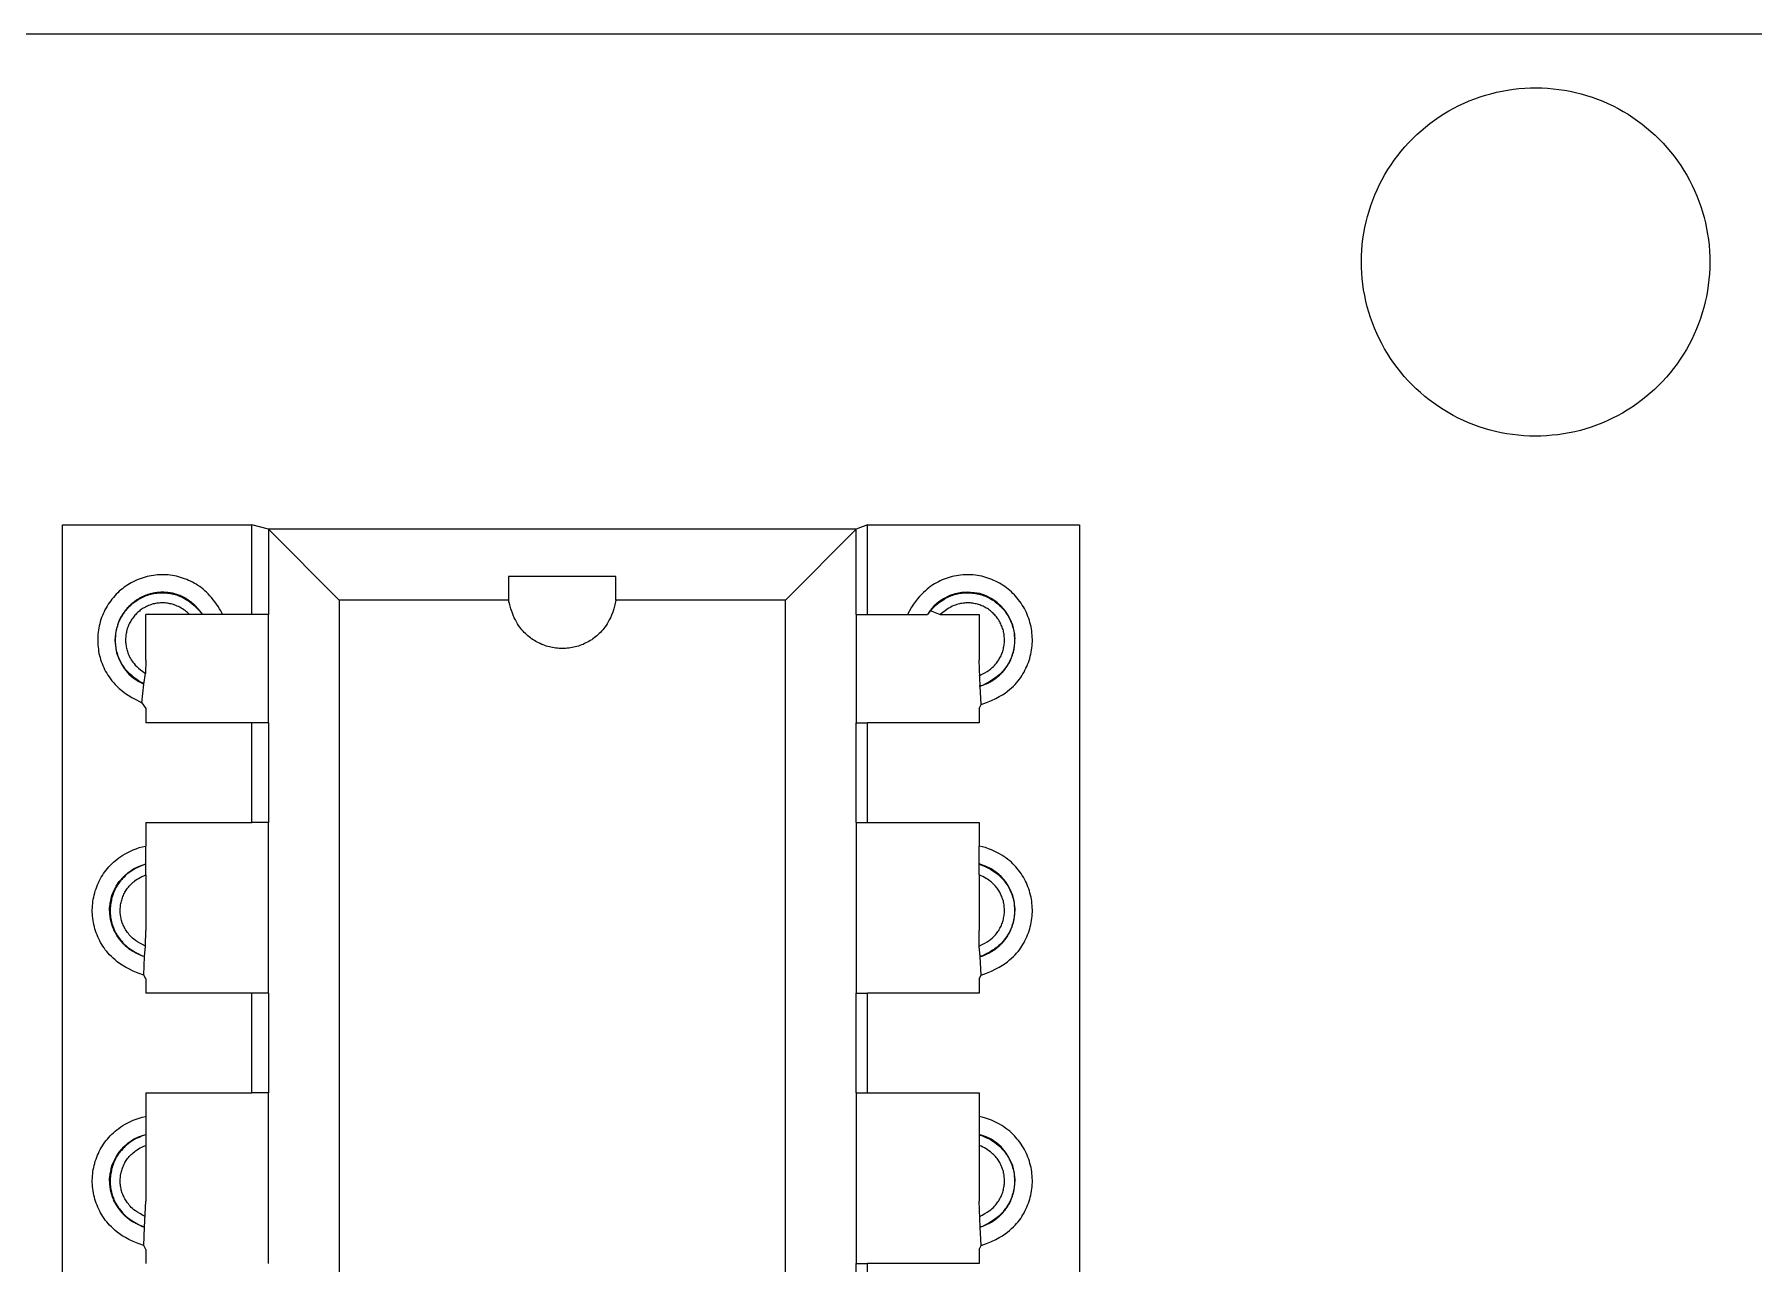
# Model space of a CAD drawing. Header units: millimetres. Extents: x -116 to 361, y -106 to 178.
# Drawn here: x 74.22 to 90.49, y 51.62 to 63.26 of the extents above; entities that cross this region are included whole.
import ezdxf

# ---------------------------------------------------------------- set-up
doc = ezdxf.new("R2010")
doc.units = ezdxf.units.MM
doc.layers.add('Edges', color=7, linetype='Continuous')

# ---------------------------------------------------------------- blocks, each defined once
blk = doc.blocks.new('Arduino Uno pl')
at = {"layer": 'Edges'}
for p, q in [((17.008, 42.565), (-15.06, 42.565)), ((0.675, 2.353), (0.675, 37.919)), ((0.675, 37.919), (2.467, 37.919)), ((2.467, 37.071), (2.467, 37.919)), ((2.624, 37.879), (2.467, 37.919)), ((8.293, 37.919), (8.185, 37.879)), ((8.293, 37.071), (8.293, 37.919)), ((8.293, 37.919), (10.3, 37.919)), ((10.3, 37.919), (10.3, 2.353)), ((3.292, 37.206), (2.624, 37.879)), ((2.624, 37.879), (2.624, 37.071)), ((8.185, 37.879), (2.624, 37.879)), ((7.517, 37.206), (8.185, 37.879)), ((8.185, 37.071), (8.185, 37.879)), ((5.912, 37.43), (4.896, 37.43)), ((4.896, 37.43), (4.896, 37.206)), ((5.912, 37.206), (5.912, 37.43)), ((9.415, 37.247), (9.354, 37.269)), ((3.292, 37.206), (3.292, 2.974)), ((4.896, 37.206), (3.292, 37.206)), ((7.517, 37.206), (5.912, 37.206)), ((7.517, 2.974), (7.517, 37.206)), ((8.885, 37.108), (8.86, 37.071)), ((8.885, 37.108), (8.981, 37.071)), ((9.013, 37.221), (8.969, 37.191)), ((1.876, 37.071), (1.461, 37.071)), ((1.461, 36.64), (1.461, 37.071)), ((2, 37.071), (1.876, 37.071)), ((2.187, 37.071), (2, 37.071)), ((2.467, 37.071), (2.187, 37.071)), ((2.624, 37.071), (2.467, 37.071)), ((2.624, 36.047), (2.624, 37.071)), ((8.185, 37.071), (8.185, 36.047)), ((8.185, 37.071), (8.293, 37.071)), ((8.293, 37.071), (8.672, 37.071)), ((8.672, 37.071), (8.86, 37.071)), ((8.981, 37.071), (9.348, 37.071)), ((9.348, 37.071), (9.348, 36.64)), ((1.461, 36.64), (1.46, 36.512)), ((9.359, 36.392), (9.348, 36.64)), ((1.445, 36.413), (1.46, 36.512)), ((1.426, 36.236), (1.445, 36.413)), ((9.38, 36.399), (9.348, 36.393)), ((9.367, 36.218), (9.359, 36.392)), ((1.426, 36.236), (1.461, 36.181)), ((1.461, 36.181), (1.461, 36.047)), ((9.348, 36.181), (9.367, 36.218)), ((9.348, 36.181), (9.348, 36.047)), ((2.467, 36.047), (1.461, 36.047)), ((2.467, 35.103), (2.467, 36.047)), ((2.624, 36.047), (2.467, 36.047)), ((2.624, 36.047), (2.624, 35.103)), ((8.185, 35.103), (8.185, 36.047)), ((8.185, 36.047), (8.293, 36.047)), ((8.293, 35.103), (8.293, 36.047)), ((9.348, 36.047), (8.293, 36.047)), ((1.461, 35.103), (2.467, 35.103)), ((1.461, 35.103), (1.461, 34.879)), ((2.624, 35.103), (2.467, 35.103)), ((2.624, 33.486), (2.624, 35.103)), ((8.185, 35.103), (8.185, 33.486)), ((8.185, 35.103), (8.293, 35.103)), ((8.293, 35.103), (9.348, 35.103)), ((9.348, 35.103), (9.348, 34.879)), ((1.461, 34.71), (1.461, 34.879)), ((9.348, 34.71), (9.348, 34.879)), ((1.461, 34.605), (1.461, 34.71)), ((9.348, 34.605), (9.348, 34.71)), ((1.461, 34.605), (1.461, 34.079)), ((9.348, 34.605), (9.348, 34.079)), ((1.459, 33.931), (1.461, 34.079)), ((9.35, 33.931), (9.348, 34.079)), ((1.45, 33.832), (1.459, 33.931)), ((9.359, 33.832), (9.35, 33.931)), ((1.429, 33.839), (1.451, 33.835)), ((1.442, 33.657), (1.45, 33.832)), ((9.38, 33.839), (9.358, 33.835)), ((9.367, 33.657), (9.359, 33.832)), ((1.461, 33.621), (1.442, 33.657)), ((1.461, 33.621), (1.461, 33.486)), ((9.348, 33.621), (9.367, 33.657)), ((9.348, 33.621), (9.348, 33.486)), ((2.467, 33.486), (1.461, 33.486)), ((2.467, 32.543), (2.467, 33.486)), ((2.624, 33.486), (2.467, 33.486)), ((2.624, 33.486), (2.624, 32.543)), ((8.185, 32.543), (8.185, 33.486)), ((8.185, 33.486), (8.293, 33.486)), ((8.293, 32.543), (8.293, 33.486)), ((9.348, 33.486), (8.293, 33.486)), ((1.461, 32.543), (2.467, 32.543)), ((1.461, 32.543), (1.461, 32.319)), ((2.624, 32.543), (2.467, 32.543)), ((2.624, 30.925), (2.624, 32.543)), ((8.185, 32.543), (8.185, 30.925)), ((8.185, 32.543), (8.293, 32.543)), ((8.293, 32.543), (9.348, 32.543)), ((9.348, 32.543), (9.348, 32.319)), ((1.461, 32.319), (1.461, 32.149)), ((9.348, 32.319), (9.348, 32.149)), ((1.461, 32.149), (1.461, 31.518)), ((9.348, 32.149), (9.348, 31.518)), ((1.45, 31.271), (1.461, 31.518)), ((9.359, 31.271), (9.348, 31.518)), ((1.429, 31.278), (1.451, 31.274)), ((1.442, 31.097), (1.45, 31.271)), ((9.38, 31.278), (9.358, 31.274)), ((9.367, 31.097), (9.359, 31.271)), ((1.461, 31.06), (1.442, 31.097)), ((9.348, 31.06), (9.367, 31.097)), ((1.461, 31.06), (1.461, 30.925)), ((8.185, 29.982), (8.185, 30.925)), ((8.185, 30.925), (8.293, 30.925)), ((8.293, 29.982), (8.293, 30.925)), ((9.348, 30.925), (8.293, 30.925)), ((9.348, 31.06), (9.348, 30.925))]:
    blk.add_line(p, q, dxfattribs=at)
blk.add_lwpolyline([(14.237, 38.804), (14.185, 38.817), (14.133, 38.832), (14.082, 38.849), (14.031, 38.867), (13.981, 38.887), (13.932, 38.909), (13.883, 38.932), (13.835, 38.957), (13.788, 38.983), (13.742, 39.011), (13.696, 39.04), (13.652, 39.071), (13.609, 39.103), (13.567, 39.137), (13.525, 39.172), (13.486, 39.208), (13.447, 39.246), (13.409, 39.285), (13.373, 39.325), (13.339, 39.366), (13.305, 39.409), (13.273, 39.452), (13.242, 39.496), (13.213, 39.542), (13.186, 39.588), (13.16, 39.636), (13.135, 39.684), (13.112, 39.732), (13.091, 39.782), (13.071, 39.832), (13.053, 39.883), (13.037, 39.934), (13.022, 39.986), (13.009, 40.039), (12.998, 40.092), (12.988, 40.145), (12.98, 40.198), (12.974, 40.252), (12.97, 40.305), (12.967, 40.359), (12.967, 40.413), (12.968, 40.467), (12.971, 40.521), (12.975, 40.575), (12.981, 40.629), (12.989, 40.682), (12.999, 40.735), (13.011, 40.788), (13.024, 40.84), (13.039, 40.892), (13.056, 40.943), (13.074, 40.994), (13.094, 41.044), (13.115, 41.094), (13.139, 41.142), (13.163, 41.19), (13.19, 41.237), (13.218, 41.284), (13.247, 41.329), (13.278, 41.373), (13.31, 41.416), (13.344, 41.459), (13.379, 41.5), (13.415, 41.54), (13.453, 41.578), (13.491, 41.616), (13.532, 41.652), (13.573, 41.687), (13.615, 41.72), (13.659, 41.752), (13.703, 41.783), (13.748, 41.812), (13.795, 41.839), (13.842, 41.866), (13.89, 41.89), (13.939, 41.913), (13.988, 41.934), (14.039, 41.954), (14.09, 41.972), (14.141, 41.989), (14.193, 42.003), (14.245, 42.016), (14.298, 42.027), (14.351, 42.037), (14.405, 42.045), (14.458, 42.051), (14.512, 42.055), (14.566, 42.058), (14.62, 42.058), (14.674, 42.057), (14.728, 42.055), (14.781, 42.05), (14.835, 42.044), (14.888, 42.036), (14.941, 42.026), (14.994, 42.014), (15.046, 42.001), (15.098, 41.986), (15.15, 41.97), (15.2, 41.951), (15.251, 41.931), (15.3, 41.91), (15.349, 41.887), (15.397, 41.862), (15.444, 41.835), (15.49, 41.808), (15.535, 41.778), (15.58, 41.747), (15.623, 41.715), (15.665, 41.681), (15.706, 41.646), (15.746, 41.61), (15.785, 41.573), (15.822, 41.534), (15.858, 41.494), (15.893, 41.452), (15.926, 41.41), (15.959, 41.367), (15.989, 41.322), (16.018, 41.277), (16.046, 41.23), (16.072, 41.183), (16.097, 41.135), (16.119, 41.086), (16.141, 41.037), (16.161, 40.986), (16.179, 40.936), (16.195, 40.884), (16.21, 40.832), (16.223, 40.78), (16.234, 40.727), (16.243, 40.674), (16.251, 40.621), (16.257, 40.567), (16.262, 40.513), (16.264, 40.459), (16.265, 40.405), (16.264, 40.351), (16.261, 40.297), (16.256, 40.244), (16.25, 40.19), (16.242, 40.137), (16.232, 40.084), (16.221, 40.031), (16.208, 39.979), (16.193, 39.927), (16.176, 39.875), (16.158, 39.825), (16.138, 39.775), (16.116, 39.725), (16.093, 39.676), (16.068, 39.628), (16.042, 39.581), (16.014, 39.535), (15.985, 39.49), (15.954, 39.446), (15.922, 39.402), (15.888, 39.36), (15.853, 39.319), (15.817, 39.279), (15.779, 39.24), (15.74, 39.203), (15.7, 39.167), (15.659, 39.132), (15.616, 39.099), (15.573, 39.067), (15.529, 39.036), (15.483, 39.007), (15.437, 38.979), (15.39, 38.953), (15.342, 38.929), (15.293, 38.906), (15.243, 38.884), (15.193, 38.865), (15.142, 38.846), (15.091, 38.83), (15.039, 38.815), (14.986, 38.802), (14.934, 38.791), (14.88, 38.782), (14.827, 38.774), (14.773, 38.768), (14.72, 38.764), (14.666, 38.761), (14.612, 38.76), (14.558, 38.761), (14.504, 38.764), (14.45, 38.769), (14.397, 38.775), (14.343, 38.783), (14.29, 38.793)], close=True, dxfattribs=at)
for points in [[(2.187, 37.071), (2.181, 37.087), (2.171, 37.106), (2.16, 37.126), (2.147, 37.147), (2.132, 37.168), (2.117, 37.19), (2.101, 37.211), (2.084, 37.231), (2.068, 37.249), (2.052, 37.266), (2.036, 37.282), (2.02, 37.297), (2.004, 37.311), (1.988, 37.324), (1.972, 37.336), (1.955, 37.347), (1.938, 37.358), (1.921, 37.368), (1.903, 37.378), (1.885, 37.387), (1.867, 37.395), (1.849, 37.403), (1.83, 37.41), (1.811, 37.417), (1.792, 37.423), (1.772, 37.428), (1.753, 37.433), (1.733, 37.437), (1.714, 37.441), (1.694, 37.443), (1.674, 37.446), (1.654, 37.447), (1.634, 37.448), (1.614, 37.448), (1.594, 37.447), (1.574, 37.446), (1.554, 37.444), (1.534, 37.442), (1.514, 37.439), (1.494, 37.435), (1.475, 37.43), (1.455, 37.425), (1.436, 37.42), (1.417, 37.413), (1.398, 37.406), (1.379, 37.399), (1.361, 37.39), (1.343, 37.381), (1.325, 37.372), (1.308, 37.362), (1.291, 37.351), (1.274, 37.34), (1.258, 37.329), (1.242, 37.316), (1.226, 37.304), (1.211, 37.291), (1.196, 37.277), (1.182, 37.263), (1.168, 37.248), (1.155, 37.233), (1.142, 37.217), (1.13, 37.201), (1.118, 37.185), (1.107, 37.168), (1.096, 37.151), (1.086, 37.134), (1.076, 37.116), (1.067, 37.098), (1.059, 37.079), (1.051, 37.061), (1.044, 37.042), (1.037, 37.023), (1.031, 37.003), (1.026, 36.984), (1.021, 36.964), (1.017, 36.944), (1.014, 36.924), (1.011, 36.904), (1.009, 36.884), (1.007, 36.864), (1.007, 36.844), (1.007, 36.824), (1.007, 36.804), (1.008, 36.783), (1.01, 36.763), (1.013, 36.743), (1.016, 36.723), (1.019, 36.703), (1.024, 36.684), (1.029, 36.664), (1.035, 36.645), (1.041, 36.625), (1.048, 36.606), (1.056, 36.588), (1.064, 36.569), (1.072, 36.551), (1.082, 36.533), (1.092, 36.515), (1.103, 36.498), (1.114, 36.48), (1.127, 36.463), (1.141, 36.445), (1.156, 36.427), (1.173, 36.409), (1.191, 36.39), (1.211, 36.371), (1.235, 36.351), (1.262, 36.33), (1.294, 36.309), (1.331, 36.286), (1.375, 36.262), (1.426, 36.236)], [(9.367, 36.218), (9.42, 36.238), (9.466, 36.257), (9.506, 36.276), (9.54, 36.294), (9.57, 36.311), (9.595, 36.328), (9.617, 36.345), (9.637, 36.361), (9.656, 36.378), (9.673, 36.394), (9.689, 36.41), (9.703, 36.426), (9.717, 36.442), (9.73, 36.458), (9.742, 36.475), (9.753, 36.491), (9.763, 36.509), (9.774, 36.526), (9.783, 36.544), (9.792, 36.562), (9.801, 36.58), (9.808, 36.599), (9.816, 36.618), (9.822, 36.637), (9.828, 36.656), (9.833, 36.676), (9.838, 36.695), (9.842, 36.715), (9.846, 36.735), (9.848, 36.755), (9.85, 36.775), (9.852, 36.795), (9.853, 36.816), (9.853, 36.836), (9.852, 36.856), (9.851, 36.876), (9.849, 36.896), (9.847, 36.917), (9.844, 36.937), (9.84, 36.956), (9.835, 36.976), (9.83, 36.996), (9.825, 37.015), (9.818, 37.034), (9.811, 37.053), (9.804, 37.072), (9.796, 37.09), (9.787, 37.109), (9.778, 37.127), (9.768, 37.144), (9.757, 37.161), (9.746, 37.178), (9.734, 37.195), (9.722, 37.211), (9.71, 37.227), (9.697, 37.242), (9.683, 37.257), (9.669, 37.271), (9.654, 37.285), (9.639, 37.299), (9.624, 37.311), (9.608, 37.324), (9.592, 37.336), (9.575, 37.347), (9.558, 37.358), (9.541, 37.368), (9.523, 37.378), (9.505, 37.387), (9.487, 37.395), (9.469, 37.403), (9.45, 37.41), (9.431, 37.417), (9.412, 37.423), (9.392, 37.428), (9.373, 37.433), (9.353, 37.437), (9.334, 37.441), (9.314, 37.443), (9.294, 37.446), (9.274, 37.447), (9.254, 37.448), (9.234, 37.448), (9.214, 37.447), (9.194, 37.446), (9.174, 37.444), (9.154, 37.442), (9.134, 37.439), (9.114, 37.435), (9.095, 37.43), (9.075, 37.425), (9.056, 37.42), (9.037, 37.413), (9.018, 37.406), (8.999, 37.399), (8.981, 37.39), (8.963, 37.381), (8.945, 37.372), (8.928, 37.362), (8.91, 37.351), (8.893, 37.339), (8.875, 37.326), (8.858, 37.312), (8.84, 37.297), (8.822, 37.28), (8.804, 37.262), (8.785, 37.242), (8.766, 37.22), (8.747, 37.196), (8.728, 37.169), (8.709, 37.14), (8.691, 37.107), (8.672, 37.071)], [(2, 37.071), (1.992, 37.083), (1.984, 37.094), (1.976, 37.104), (1.968, 37.114), (1.961, 37.123), (1.953, 37.131), (1.946, 37.139), (1.94, 37.146), (1.934, 37.152), (1.928, 37.158), (1.922, 37.164), (1.916, 37.169), (1.911, 37.174), (1.905, 37.178), (1.899, 37.183), (1.894, 37.187), (1.888, 37.192), (1.882, 37.196), (1.875, 37.201), (1.869, 37.205), (1.863, 37.21), (1.856, 37.214), (1.85, 37.218), (1.843, 37.222), (1.837, 37.225), (1.831, 37.229), (1.825, 37.232), (1.818, 37.235), (1.812, 37.238), (1.806, 37.241), (1.799, 37.244), (1.792, 37.247), (1.786, 37.25), (1.778, 37.252), (1.771, 37.255), (1.764, 37.258), (1.757, 37.26), (1.749, 37.262), (1.742, 37.265), (1.735, 37.267), (1.728, 37.269), (1.721, 37.27), (1.714, 37.272), (1.708, 37.273), (1.701, 37.274), (1.694, 37.276), (1.687, 37.277), (1.68, 37.278), (1.672, 37.279), (1.665, 37.279), (1.657, 37.28), (1.649, 37.281), (1.642, 37.281), (1.634, 37.282), (1.626, 37.282), (1.619, 37.282), (1.612, 37.282), (1.605, 37.282), (1.598, 37.281), (1.591, 37.281), (1.584, 37.28), (1.577, 37.28), (1.57, 37.279), (1.562, 37.278), (1.555, 37.277), (1.548, 37.276), (1.54, 37.274), (1.533, 37.273), (1.525, 37.271), (1.518, 37.27), (1.51, 37.268), (1.503, 37.266), (1.496, 37.264), (1.489, 37.262), (1.482, 37.26), (1.476, 37.258), (1.469, 37.256), (1.463, 37.253), (1.456, 37.251), (1.449, 37.248), (1.443, 37.245), (1.436, 37.242), (1.429, 37.239), (1.422, 37.235), (1.415, 37.232), (1.408, 37.228), (1.401, 37.225), (1.395, 37.221), (1.389, 37.217), (1.383, 37.214), (1.377, 37.21), (1.371, 37.206), (1.365, 37.202), (1.359, 37.198), (1.354, 37.194), (1.348, 37.189), (1.342, 37.185), (1.336, 37.18), (1.33, 37.175), (1.324, 37.17), (1.319, 37.165), (1.313, 37.159), (1.307, 37.154), (1.302, 37.149), (1.297, 37.144), (1.292, 37.139), (1.287, 37.134), (1.283, 37.128), (1.278, 37.123), (1.274, 37.117), (1.269, 37.112), (1.265, 37.106), (1.26, 37.1), (1.256, 37.094), (1.252, 37.088), (1.247, 37.081), (1.243, 37.075), (1.239, 37.068), (1.235, 37.062), (1.231, 37.055), (1.227, 37.049), (1.224, 37.043), (1.221, 37.036), (1.217, 37.03), (1.214, 37.023), (1.211, 37.015), (1.208, 37.007), (1.204, 36.999), (1.201, 36.99), (1.197, 36.98), (1.193, 36.969), (1.19, 36.956), (1.186, 36.943), (1.182, 36.928), (1.178, 36.911), (1.175, 36.892)], [(1.445, 36.416), (1.434, 36.42), (1.421, 36.427), (1.407, 36.435), (1.392, 36.445), (1.376, 36.455), (1.361, 36.467), (1.346, 36.479), (1.332, 36.49), (1.318, 36.502), (1.306, 36.514), (1.294, 36.525), (1.284, 36.537), (1.274, 36.549), (1.265, 36.561), (1.256, 36.572), (1.248, 36.585), (1.24, 36.597), (1.233, 36.61), (1.226, 36.623), (1.219, 36.636), (1.213, 36.649), (1.208, 36.662), (1.202, 36.676), (1.198, 36.69), (1.193, 36.704), (1.189, 36.718), (1.186, 36.732), (1.183, 36.747), (1.181, 36.761), (1.179, 36.776), (1.177, 36.79), (1.176, 36.805), (1.176, 36.819), (1.175, 36.834), (1.176, 36.849), (1.177, 36.863), (1.178, 36.878), (1.18, 36.893), (1.182, 36.907), (1.185, 36.921), (1.188, 36.936), (1.192, 36.95), (1.196, 36.964), (1.2, 36.978), (1.205, 36.992), (1.211, 37.005), (1.217, 37.019), (1.223, 37.032), (1.23, 37.045), (1.237, 37.057), (1.245, 37.07), (1.253, 37.082), (1.261, 37.094), (1.27, 37.106), (1.279, 37.117), (1.288, 37.128), (1.298, 37.139), (1.309, 37.15), (1.319, 37.16), (1.33, 37.169), (1.341, 37.179), (1.353, 37.188), (1.364, 37.196), (1.376, 37.205), (1.389, 37.212), (1.401, 37.22), (1.414, 37.227), (1.427, 37.233), (1.44, 37.24), (1.454, 37.245), (1.467, 37.25), (1.481, 37.255), (1.495, 37.26), (1.509, 37.264), (1.523, 37.267), (1.537, 37.27), (1.552, 37.272), (1.566, 37.274), (1.58, 37.276), (1.595, 37.277), (1.609, 37.278), (1.624, 37.278), (1.638, 37.277), (1.653, 37.276), (1.667, 37.275), (1.682, 37.273), (1.696, 37.271), (1.711, 37.268), (1.725, 37.265), (1.739, 37.261), (1.753, 37.257), (1.768, 37.252), (1.782, 37.246), (1.797, 37.24), (1.812, 37.232), (1.828, 37.224), (1.844, 37.215), (1.861, 37.204), (1.88, 37.191), (1.899, 37.176), (1.92, 37.157), (1.943, 37.135), (1.968, 37.109), (1.996, 37.078)], [(8.863, 37.071), (8.879, 37.093), (8.895, 37.113), (8.911, 37.131), (8.927, 37.147), (8.943, 37.162), (8.958, 37.175), (8.974, 37.187), (8.989, 37.198), (9.004, 37.208), (9.018, 37.217), (9.032, 37.225), (9.046, 37.233), (9.06, 37.239), (9.074, 37.245), (9.087, 37.25), (9.101, 37.255), (9.115, 37.26), (9.129, 37.264), (9.143, 37.267), (9.157, 37.27), (9.172, 37.272), (9.186, 37.274), (9.2, 37.276), (9.215, 37.277), (9.229, 37.278), (9.244, 37.278), (9.258, 37.277), (9.273, 37.276), (9.287, 37.275), (9.302, 37.273), (9.316, 37.271), (9.331, 37.268), (9.345, 37.265), (9.359, 37.261), (9.373, 37.257), (9.387, 37.252), (9.4, 37.247), (9.414, 37.242), (9.427, 37.236), (9.44, 37.23), (9.453, 37.223), (9.465, 37.215), (9.478, 37.208), (9.49, 37.2), (9.502, 37.191), (9.513, 37.182), (9.525, 37.173), (9.536, 37.164), (9.546, 37.154), (9.557, 37.143), (9.567, 37.133), (9.576, 37.122), (9.586, 37.111), (9.595, 37.099), (9.603, 37.087), (9.611, 37.075), (9.619, 37.063), (9.627, 37.05), (9.633, 37.037), (9.64, 37.024), (9.646, 37.011), (9.652, 36.997), (9.657, 36.984), (9.662, 36.97), (9.666, 36.956), (9.67, 36.942), (9.673, 36.927), (9.676, 36.913), (9.679, 36.898), (9.681, 36.884), (9.682, 36.869), (9.683, 36.855), (9.684, 36.84), (9.684, 36.825), (9.683, 36.811), (9.683, 36.796), (9.681, 36.782), (9.68, 36.767), (9.677, 36.753), (9.674, 36.738), (9.671, 36.724), (9.668, 36.71), (9.663, 36.696), (9.659, 36.682), (9.654, 36.668), (9.648, 36.654), (9.642, 36.641), (9.636, 36.628), (9.629, 36.615), (9.622, 36.602), (9.614, 36.589), (9.606, 36.577), (9.596, 36.564), (9.586, 36.551), (9.575, 36.538), (9.563, 36.525), (9.55, 36.511), (9.536, 36.497), (9.519, 36.483), (9.499, 36.468), (9.476, 36.452), (9.449, 36.436), (9.417, 36.418), (9.38, 36.399)], [(9.354, 37.269), (9.302, 37.278), (9.237, 37.283), (9.184, 37.279), (9.121, 37.267), (9.071, 37.25), (9.013, 37.221)], [(1.876, 37.071), (1.867, 37.08), (1.857, 37.089), (1.846, 37.098), (1.834, 37.108), (1.822, 37.116), (1.809, 37.125), (1.796, 37.132), (1.783, 37.14), (1.771, 37.146), (1.759, 37.152), (1.747, 37.157), (1.736, 37.161), (1.725, 37.165), (1.713, 37.169), (1.702, 37.172), (1.691, 37.174), (1.68, 37.176), (1.669, 37.178), (1.657, 37.18), (1.646, 37.181), (1.634, 37.181), (1.623, 37.182), (1.612, 37.182), (1.6, 37.181), (1.589, 37.18), (1.577, 37.179), (1.566, 37.178), (1.555, 37.176), (1.544, 37.173), (1.533, 37.171), (1.522, 37.168), (1.511, 37.164), (1.5, 37.16), (1.489, 37.156), (1.479, 37.152), (1.468, 37.147), (1.458, 37.142), (1.448, 37.136), (1.438, 37.13), (1.428, 37.124), (1.419, 37.118), (1.41, 37.111), (1.401, 37.104), (1.392, 37.097), (1.383, 37.089), (1.375, 37.081), (1.367, 37.073), (1.359, 37.064), (1.352, 37.056), (1.345, 37.047), (1.338, 37.038), (1.331, 37.028), (1.325, 37.019), (1.319, 37.009), (1.313, 36.999), (1.308, 36.989), (1.303, 36.978), (1.298, 36.968), (1.294, 36.957), (1.29, 36.946), (1.287, 36.935), (1.283, 36.924), (1.28, 36.913), (1.278, 36.902), (1.276, 36.891), (1.274, 36.879), (1.273, 36.868), (1.272, 36.856), (1.271, 36.845), (1.271, 36.833), (1.271, 36.822), (1.271, 36.81), (1.272, 36.799), (1.273, 36.787), (1.275, 36.776), (1.277, 36.764), (1.279, 36.753), (1.282, 36.742), (1.285, 36.731), (1.288, 36.72), (1.292, 36.709), (1.296, 36.698), (1.301, 36.687), (1.306, 36.676), (1.311, 36.665), (1.318, 36.654), (1.325, 36.643), (1.333, 36.631), (1.341, 36.619), (1.351, 36.607), (1.362, 36.593), (1.376, 36.579), (1.392, 36.564), (1.411, 36.548), (1.434, 36.531), (1.46, 36.512)], [(5.912, 37.206), (5.902, 37.163), (5.891, 37.126), (5.881, 37.093), (5.87, 37.065), (5.86, 37.041), (5.849, 37.02), (5.839, 37.001), (5.828, 36.984), (5.818, 36.968), (5.808, 36.953), (5.797, 36.939), (5.787, 36.926), (5.776, 36.914), (5.765, 36.902), (5.754, 36.891), (5.743, 36.881), (5.731, 36.87), (5.719, 36.861), (5.707, 36.851), (5.694, 36.842), (5.682, 36.833), (5.669, 36.825), (5.655, 36.817), (5.642, 36.809), (5.628, 36.802), (5.614, 36.796), (5.6, 36.789), (5.586, 36.784), (5.571, 36.778), (5.557, 36.773), (5.542, 36.769), (5.527, 36.765), (5.512, 36.761), (5.497, 36.758), (5.481, 36.756), (5.466, 36.754), (5.451, 36.752), (5.435, 36.751), (5.42, 36.75), (5.404, 36.75), (5.389, 36.75), (5.374, 36.751), (5.358, 36.752), (5.343, 36.754), (5.328, 36.756), (5.312, 36.758), (5.297, 36.761), (5.282, 36.765), (5.267, 36.769), (5.252, 36.773), (5.238, 36.778), (5.223, 36.784), (5.209, 36.789), (5.195, 36.796), (5.181, 36.802), (5.167, 36.809), (5.154, 36.817), (5.14, 36.825), (5.127, 36.833), (5.114, 36.842), (5.102, 36.851), (5.09, 36.861), (5.078, 36.87), (5.066, 36.881), (5.055, 36.891), (5.044, 36.902), (5.033, 36.914), (5.022, 36.926), (5.012, 36.939), (5.001, 36.953), (4.991, 36.968), (4.981, 36.984), (4.97, 37.001), (4.96, 37.02), (4.949, 37.041), (4.939, 37.065), (4.928, 37.093), (4.918, 37.126), (4.907, 37.163), (4.896, 37.206)], [(8.969, 37.191), (8.92, 37.149), (8.885, 37.108)], [(9.35, 36.492), (9.379, 36.506), (9.404, 36.52), (9.425, 36.533), (9.443, 36.546), (9.459, 36.557), (9.472, 36.569), (9.484, 36.58), (9.494, 36.59), (9.503, 36.601), (9.512, 36.611), (9.52, 36.621), (9.527, 36.631), (9.534, 36.641), (9.54, 36.651), (9.546, 36.661), (9.551, 36.671), (9.556, 36.681), (9.561, 36.692), (9.565, 36.703), (9.569, 36.713), (9.573, 36.724), (9.576, 36.735), (9.579, 36.747), (9.581, 36.758), (9.584, 36.769), (9.585, 36.781), (9.587, 36.792), (9.588, 36.803), (9.588, 36.815), (9.589, 36.826), (9.589, 36.838), (9.588, 36.849), (9.587, 36.861), (9.586, 36.872), (9.585, 36.884), (9.583, 36.895), (9.58, 36.906), (9.578, 36.918), (9.575, 36.929), (9.571, 36.94), (9.568, 36.951), (9.563, 36.961), (9.559, 36.972), (9.554, 36.982), (9.549, 36.993), (9.544, 37.003), (9.538, 37.013), (9.532, 37.023), (9.525, 37.032), (9.519, 37.041), (9.512, 37.05), (9.504, 37.059), (9.497, 37.068), (9.489, 37.076), (9.481, 37.084), (9.472, 37.092), (9.464, 37.1), (9.455, 37.107), (9.446, 37.114), (9.436, 37.121), (9.427, 37.127), (9.417, 37.133), (9.407, 37.139), (9.397, 37.144), (9.387, 37.149), (9.376, 37.154), (9.366, 37.158), (9.355, 37.162), (9.344, 37.166), (9.333, 37.169), (9.322, 37.172), (9.311, 37.174), (9.3, 37.176), (9.289, 37.178), (9.277, 37.18), (9.266, 37.181), (9.254, 37.181), (9.243, 37.182), (9.232, 37.182), (9.22, 37.181), (9.209, 37.18), (9.197, 37.179), (9.186, 37.177), (9.174, 37.175), (9.162, 37.173), (9.15, 37.169), (9.137, 37.165), (9.124, 37.161), (9.11, 37.156), (9.095, 37.149), (9.08, 37.142), (9.063, 37.132), (9.045, 37.121), (9.026, 37.107), (9.004, 37.091), (8.981, 37.071)], [(9.686, 36.886), (9.669, 36.972), (9.656, 37), (9.628, 37.059), (9.598, 37.103), (9.556, 37.152), (9.516, 37.187), (9.462, 37.224), (9.415, 37.247)], [(1.175, 36.892), (1.17, 36.827), (1.174, 36.774), (1.186, 36.71), (1.203, 36.66), (1.231, 36.601), (1.261, 36.557), (1.303, 36.507), (1.343, 36.472), (1.397, 36.436), (1.445, 36.413)], [(9.359, 36.392), (9.376, 36.399), (9.392, 36.405), (9.407, 36.411), (9.42, 36.416), (9.431, 36.422), (9.442, 36.427), (9.451, 36.432), (9.46, 36.436), (9.467, 36.441), (9.475, 36.445), (9.481, 36.449), (9.488, 36.453), (9.494, 36.458), (9.5, 36.462), (9.506, 36.466), (9.511, 36.47), (9.517, 36.475), (9.523, 36.48), (9.529, 36.485), (9.535, 36.49), (9.541, 36.495), (9.546, 36.5), (9.552, 36.505), (9.557, 36.511), (9.562, 36.516), (9.567, 36.521), (9.572, 36.526), (9.577, 36.531), (9.581, 36.537), (9.586, 36.542), (9.59, 36.548), (9.594, 36.554), (9.599, 36.56), (9.603, 36.566), (9.608, 36.572), (9.612, 36.578), (9.616, 36.585), (9.62, 36.591), (9.624, 36.598), (9.628, 36.604), (9.632, 36.611), (9.635, 36.617), (9.639, 36.623), (9.642, 36.629), (9.645, 36.636), (9.648, 36.642), (9.65, 36.649), (9.653, 36.656), (9.656, 36.663), (9.659, 36.67), (9.661, 36.677), (9.664, 36.684), (9.666, 36.692), (9.669, 36.699), (9.671, 36.706), (9.673, 36.713), (9.675, 36.72), (9.677, 36.728), (9.678, 36.735), (9.68, 36.743), (9.681, 36.751), (9.682, 36.76), (9.683, 36.77), (9.685, 36.781), (9.686, 36.793), (9.687, 36.806), (9.688, 36.819), (9.688, 36.833), (9.689, 36.847), (9.688, 36.861), (9.687, 36.874), (9.686, 36.886)], [(1.442, 33.657), (1.389, 33.677), (1.343, 33.696), (1.303, 33.715), (1.269, 33.733), (1.239, 33.75), (1.214, 33.768), (1.192, 33.784), (1.172, 33.801), (1.153, 33.817), (1.136, 33.833), (1.12, 33.849), (1.106, 33.865), (1.092, 33.881), (1.079, 33.898), (1.067, 33.914), (1.056, 33.931), (1.045, 33.948), (1.035, 33.965), (1.026, 33.983), (1.017, 34.001), (1.008, 34.02), (1.001, 34.038), (0.993, 34.057), (0.987, 34.076), (0.981, 34.096), (0.976, 34.115), (0.971, 34.135), (0.967, 34.155), (0.963, 34.175), (0.961, 34.195), (0.959, 34.215), (0.957, 34.235), (0.956, 34.255), (0.956, 34.275), (0.957, 34.296), (0.958, 34.316), (0.96, 34.336), (0.962, 34.356), (0.965, 34.376), (0.969, 34.396), (0.974, 34.415), (0.979, 34.435), (0.984, 34.454), (0.991, 34.474), (0.998, 34.493), (1.005, 34.511), (1.013, 34.53), (1.022, 34.548), (1.031, 34.566), (1.041, 34.584), (1.052, 34.601), (1.063, 34.618), (1.074, 34.634), (1.087, 34.65), (1.099, 34.666), (1.112, 34.681), (1.126, 34.696), (1.14, 34.711), (1.155, 34.725), (1.171, 34.739), (1.188, 34.752), (1.206, 34.766), (1.225, 34.779), (1.246, 34.792), (1.268, 34.806), (1.292, 34.819), (1.316, 34.831), (1.343, 34.843), (1.37, 34.854), (1.399, 34.864), (1.429, 34.872), (1.461, 34.879)], [(9.367, 33.657), (9.42, 33.677), (9.466, 33.696), (9.506, 33.715), (9.54, 33.733), (9.57, 33.75), (9.595, 33.768), (9.617, 33.784), (9.637, 33.801), (9.656, 33.817), (9.673, 33.833), (9.689, 33.849), (9.703, 33.865), (9.717, 33.881), (9.73, 33.898), (9.742, 33.914), (9.753, 33.931), (9.763, 33.948), (9.774, 33.965), (9.783, 33.983), (9.792, 34.001), (9.801, 34.02), (9.808, 34.038), (9.816, 34.057), (9.822, 34.076), (9.828, 34.096), (9.833, 34.115), (9.838, 34.135), (9.842, 34.155), (9.846, 34.175), (9.848, 34.195), (9.85, 34.215), (9.852, 34.235), (9.853, 34.255), (9.853, 34.275), (9.852, 34.296), (9.851, 34.316), (9.849, 34.336), (9.847, 34.356), (9.844, 34.376), (9.84, 34.396), (9.835, 34.415), (9.83, 34.435), (9.825, 34.454), (9.818, 34.474), (9.811, 34.493), (9.804, 34.511), (9.796, 34.53), (9.787, 34.548), (9.778, 34.566), (9.768, 34.584), (9.757, 34.601), (9.746, 34.618), (9.734, 34.634), (9.722, 34.65), (9.71, 34.666), (9.697, 34.681), (9.683, 34.696), (9.669, 34.711), (9.654, 34.725), (9.638, 34.739), (9.621, 34.752), (9.603, 34.766), (9.584, 34.779), (9.563, 34.792), (9.541, 34.806), (9.517, 34.819), (9.492, 34.831), (9.466, 34.843), (9.439, 34.854), (9.41, 34.864), (9.379, 34.872), (9.348, 34.879)], [(1.461, 34.707), (1.428, 34.694), (1.398, 34.682), (1.372, 34.669), (1.35, 34.657), (1.33, 34.645), (1.312, 34.633), (1.296, 34.621), (1.281, 34.609), (1.268, 34.597), (1.256, 34.585), (1.244, 34.574), (1.234, 34.562), (1.224, 34.55), (1.214, 34.538), (1.206, 34.527), (1.198, 34.514), (1.19, 34.502), (1.182, 34.489), (1.176, 34.476), (1.169, 34.463), (1.163, 34.45), (1.157, 34.437), (1.152, 34.423), (1.147, 34.409), (1.143, 34.395), (1.139, 34.381), (1.136, 34.367), (1.133, 34.352), (1.13, 34.338), (1.128, 34.323), (1.127, 34.309), (1.126, 34.294), (1.125, 34.28), (1.125, 34.265), (1.125, 34.25), (1.126, 34.236), (1.128, 34.221), (1.129, 34.206), (1.132, 34.192), (1.134, 34.178), (1.138, 34.163), (1.141, 34.149), (1.145, 34.135), (1.15, 34.121), (1.155, 34.107), (1.161, 34.094), (1.166, 34.08), (1.173, 34.067), (1.18, 34.054), (1.187, 34.041), (1.195, 34.029), (1.203, 34.016), (1.213, 34.003), (1.223, 33.99), (1.234, 33.977), (1.246, 33.964), (1.259, 33.951), (1.273, 33.937), (1.29, 33.922), (1.31, 33.907), (1.333, 33.892), (1.36, 33.875), (1.392, 33.858), (1.429, 33.839)], [(1.14, 34.412), (1.153, 34.439), (1.181, 34.498), (1.211, 34.542), (1.253, 34.592), (1.293, 34.627), (1.347, 34.663), (1.394, 34.686), (1.461, 34.71)], [(9.669, 34.412), (9.656, 34.439), (9.628, 34.498), (9.598, 34.542), (9.556, 34.592), (9.516, 34.627), (9.462, 34.663), (9.415, 34.686), (9.348, 34.71)], [(9.348, 34.707), (9.381, 34.694), (9.411, 34.682), (9.437, 34.669), (9.459, 34.657), (9.479, 34.645), (9.497, 34.633), (9.513, 34.621), (9.528, 34.609), (9.541, 34.597), (9.553, 34.585), (9.565, 34.574), (9.575, 34.562), (9.585, 34.55), (9.595, 34.538), (9.603, 34.527), (9.611, 34.514), (9.619, 34.502), (9.627, 34.489), (9.633, 34.476), (9.64, 34.463), (9.646, 34.45), (9.652, 34.437), (9.657, 34.423), (9.662, 34.409), (9.666, 34.395), (9.67, 34.381), (9.673, 34.367), (9.676, 34.352), (9.679, 34.338), (9.681, 34.323), (9.682, 34.309), (9.683, 34.294), (9.684, 34.28), (9.684, 34.265), (9.683, 34.25), (9.683, 34.236), (9.681, 34.221), (9.68, 34.206), (9.677, 34.192), (9.674, 34.178), (9.671, 34.163), (9.668, 34.149), (9.663, 34.135), (9.659, 34.121), (9.654, 34.107), (9.648, 34.094), (9.642, 34.08), (9.636, 34.067), (9.629, 34.054), (9.622, 34.041), (9.614, 34.029), (9.606, 34.016), (9.596, 34.003), (9.586, 33.99), (9.575, 33.977), (9.563, 33.964), (9.55, 33.951), (9.536, 33.937), (9.519, 33.922), (9.499, 33.907), (9.476, 33.892), (9.449, 33.875), (9.417, 33.858), (9.38, 33.839)], [(1.459, 33.931), (1.43, 33.946), (1.405, 33.959), (1.384, 33.973), (1.366, 33.985), (1.35, 33.997), (1.337, 34.008), (1.325, 34.019), (1.315, 34.03), (1.306, 34.04), (1.297, 34.05), (1.289, 34.06), (1.282, 34.07), (1.275, 34.08), (1.269, 34.09), (1.263, 34.1), (1.258, 34.111), (1.253, 34.121), (1.248, 34.131), (1.244, 34.142), (1.24, 34.153), (1.236, 34.164), (1.233, 34.175), (1.23, 34.186), (1.228, 34.197), (1.225, 34.209), (1.224, 34.22), (1.222, 34.231), (1.221, 34.243), (1.221, 34.254), (1.22, 34.266), (1.22, 34.277), (1.221, 34.289), (1.222, 34.3), (1.223, 34.312), (1.224, 34.323), (1.226, 34.335), (1.229, 34.346), (1.231, 34.357), (1.234, 34.368), (1.238, 34.379), (1.241, 34.39), (1.246, 34.401), (1.25, 34.411), (1.255, 34.422), (1.26, 34.432), (1.265, 34.442), (1.271, 34.452), (1.277, 34.462), (1.284, 34.471), (1.29, 34.481), (1.298, 34.49), (1.305, 34.499), (1.314, 34.508), (1.323, 34.518), (1.332, 34.527), (1.343, 34.536), (1.354, 34.545), (1.366, 34.555), (1.38, 34.564), (1.394, 34.573), (1.409, 34.582), (1.425, 34.59), (1.442, 34.598), (1.461, 34.605)], [(9.35, 33.931), (9.379, 33.946), (9.404, 33.959), (9.425, 33.973), (9.443, 33.985), (9.459, 33.997), (9.472, 34.008), (9.484, 34.019), (9.494, 34.03), (9.503, 34.04), (9.512, 34.05), (9.52, 34.06), (9.527, 34.07), (9.534, 34.08), (9.54, 34.09), (9.546, 34.1), (9.551, 34.111), (9.556, 34.121), (9.561, 34.131), (9.565, 34.142), (9.569, 34.153), (9.573, 34.164), (9.576, 34.175), (9.579, 34.186), (9.581, 34.197), (9.584, 34.209), (9.585, 34.22), (9.587, 34.231), (9.588, 34.243), (9.588, 34.254), (9.589, 34.266), (9.589, 34.277), (9.588, 34.289), (9.587, 34.3), (9.586, 34.312), (9.585, 34.323), (9.583, 34.335), (9.58, 34.346), (9.578, 34.357), (9.575, 34.368), (9.571, 34.379), (9.568, 34.39), (9.563, 34.401), (9.559, 34.411), (9.554, 34.422), (9.549, 34.432), (9.544, 34.442), (9.538, 34.452), (9.532, 34.462), (9.525, 34.471), (9.519, 34.481), (9.511, 34.49), (9.504, 34.499), (9.495, 34.508), (9.486, 34.518), (9.477, 34.527), (9.466, 34.536), (9.455, 34.545), (9.442, 34.555), (9.429, 34.564), (9.415, 34.573), (9.4, 34.582), (9.384, 34.59), (9.367, 34.598), (9.348, 34.605)], [(1.45, 33.832), (1.433, 33.838), (1.417, 33.844), (1.402, 33.85), (1.389, 33.856), (1.378, 33.861), (1.367, 33.866), (1.358, 33.871), (1.349, 33.876), (1.342, 33.88), (1.334, 33.884), (1.328, 33.889), (1.321, 33.893), (1.315, 33.897), (1.309, 33.901), (1.303, 33.905), (1.298, 33.91), (1.292, 33.915), (1.286, 33.919), (1.28, 33.924), (1.274, 33.929), (1.268, 33.934), (1.263, 33.94), (1.257, 33.945), (1.252, 33.95), (1.247, 33.955), (1.242, 33.96), (1.237, 33.966), (1.232, 33.971), (1.228, 33.976), (1.223, 33.982), (1.219, 33.987), (1.215, 33.993), (1.21, 33.999), (1.206, 34.005), (1.201, 34.011), (1.197, 34.018), (1.193, 34.024), (1.188, 34.031), (1.184, 34.037), (1.181, 34.044), (1.177, 34.05), (1.174, 34.056), (1.17, 34.063), (1.167, 34.069), (1.164, 34.075), (1.161, 34.082), (1.159, 34.088), (1.156, 34.095), (1.153, 34.102), (1.15, 34.109), (1.148, 34.116), (1.145, 34.124), (1.143, 34.131), (1.14, 34.138), (1.138, 34.146), (1.136, 34.153), (1.134, 34.16), (1.132, 34.167), (1.131, 34.174), (1.129, 34.181), (1.128, 34.188), (1.127, 34.196), (1.126, 34.204), (1.125, 34.213), (1.124, 34.222), (1.123, 34.231), (1.122, 34.241), (1.121, 34.251), (1.121, 34.26), (1.12, 34.27), (1.12, 34.279), (1.12, 34.288), (1.12, 34.296), (1.121, 34.304), (1.122, 34.314), (1.124, 34.325), (1.126, 34.34), (1.13, 34.359), (1.134, 34.382), (1.14, 34.412)], [(9.359, 33.832), (9.376, 33.838), (9.392, 33.844), (9.407, 33.85), (9.42, 33.856), (9.431, 33.861), (9.442, 33.866), (9.451, 33.871), (9.46, 33.876), (9.467, 33.88), (9.475, 33.884), (9.481, 33.889), (9.488, 33.893), (9.494, 33.897), (9.5, 33.901), (9.506, 33.905), (9.511, 33.91), (9.517, 33.915), (9.523, 33.919), (9.529, 33.924), (9.535, 33.929), (9.541, 33.934), (9.546, 33.94), (9.552, 33.945), (9.557, 33.95), (9.562, 33.955), (9.567, 33.96), (9.572, 33.966), (9.577, 33.971), (9.581, 33.976), (9.586, 33.982), (9.59, 33.987), (9.594, 33.993), (9.599, 33.999), (9.603, 34.005), (9.608, 34.011), (9.612, 34.018), (9.616, 34.024), (9.62, 34.031), (9.624, 34.037), (9.628, 34.044), (9.632, 34.05), (9.635, 34.056), (9.639, 34.063), (9.642, 34.069), (9.645, 34.075), (9.648, 34.082), (9.65, 34.088), (9.653, 34.095), (9.656, 34.102), (9.659, 34.109), (9.661, 34.116), (9.664, 34.124), (9.666, 34.131), (9.669, 34.138), (9.671, 34.146), (9.673, 34.153), (9.675, 34.16), (9.677, 34.167), (9.678, 34.174), (9.679, 34.181), (9.681, 34.188), (9.682, 34.196), (9.683, 34.204), (9.684, 34.213), (9.685, 34.222), (9.686, 34.231), (9.687, 34.241), (9.688, 34.251), (9.688, 34.26), (9.689, 34.27), (9.689, 34.279), (9.689, 34.288), (9.688, 34.296), (9.688, 34.304), (9.687, 34.314), (9.685, 34.325), (9.683, 34.34), (9.679, 34.359), (9.675, 34.382), (9.669, 34.412)], [(1.442, 31.097), (1.389, 31.117), (1.343, 31.136), (1.303, 31.154), (1.269, 31.172), (1.239, 31.19), (1.214, 31.207), (1.192, 31.224), (1.172, 31.24), (1.153, 31.257), (1.136, 31.273), (1.12, 31.289), (1.106, 31.305), (1.092, 31.321), (1.079, 31.337), (1.067, 31.354), (1.056, 31.37), (1.045, 31.387), (1.035, 31.405), (1.026, 31.423), (1.017, 31.441), (1.008, 31.459), (1.001, 31.478), (0.993, 31.497), (0.987, 31.516), (0.981, 31.535), (0.976, 31.555), (0.971, 31.574), (0.967, 31.594), (0.963, 31.614), (0.961, 31.634), (0.959, 31.654), (0.957, 31.674), (0.956, 31.694), (0.956, 31.715), (0.957, 31.735), (0.958, 31.755), (0.96, 31.775), (0.962, 31.795), (0.965, 31.815), (0.969, 31.835), (0.974, 31.855), (0.979, 31.874), (0.984, 31.894), (0.991, 31.913), (0.998, 31.932), (1.005, 31.951), (1.013, 31.969), (1.022, 31.987), (1.031, 32.005), (1.041, 32.023), (1.052, 32.04), (1.063, 32.057), (1.074, 32.074), (1.087, 32.09), (1.099, 32.105), (1.112, 32.121), (1.126, 32.136), (1.14, 32.15), (1.155, 32.164), (1.171, 32.178), (1.188, 32.192), (1.206, 32.205), (1.225, 32.219), (1.246, 32.232), (1.268, 32.245), (1.292, 32.258), (1.316, 32.271), (1.343, 32.283), (1.37, 32.293), (1.399, 32.303), (1.429, 32.312), (1.461, 32.319)], [(9.367, 31.097), (9.42, 31.117), (9.466, 31.136), (9.506, 31.154), (9.54, 31.172), (9.57, 31.19), (9.595, 31.207), (9.617, 31.224), (9.637, 31.24), (9.656, 31.257), (9.673, 31.273), (9.689, 31.289), (9.703, 31.305), (9.717, 31.321), (9.73, 31.337), (9.742, 31.354), (9.753, 31.37), (9.763, 31.387), (9.774, 31.405), (9.783, 31.423), (9.792, 31.441), (9.801, 31.459), (9.808, 31.478), (9.816, 31.497), (9.822, 31.516), (9.828, 31.535), (9.833, 31.555), (9.838, 31.574), (9.842, 31.594), (9.846, 31.614), (9.848, 31.634), (9.85, 31.654), (9.852, 31.674), (9.853, 31.694), (9.853, 31.715), (9.852, 31.735), (9.851, 31.755), (9.849, 31.775), (9.847, 31.795), (9.844, 31.815), (9.84, 31.835), (9.835, 31.855), (9.83, 31.874), (9.825, 31.894), (9.818, 31.913), (9.811, 31.932), (9.804, 31.951), (9.796, 31.969), (9.787, 31.987), (9.778, 32.005), (9.768, 32.023), (9.757, 32.04), (9.746, 32.057), (9.734, 32.074), (9.722, 32.09), (9.71, 32.105), (9.697, 32.121), (9.683, 32.136), (9.669, 32.15), (9.654, 32.164), (9.638, 32.178), (9.621, 32.192), (9.603, 32.205), (9.584, 32.219), (9.563, 32.232), (9.541, 32.245), (9.517, 32.258), (9.492, 32.271), (9.466, 32.283), (9.439, 32.293), (9.41, 32.303), (9.379, 32.312), (9.348, 32.319)], [(1.461, 32.146), (1.428, 32.134), (1.398, 32.121), (1.372, 32.109), (1.35, 32.096), (1.33, 32.084), (1.312, 32.072), (1.296, 32.06), (1.281, 32.048), (1.268, 32.036), (1.256, 32.025), (1.244, 32.013), (1.234, 32.001), (1.224, 31.99), (1.214, 31.978), (1.206, 31.966), (1.198, 31.954), (1.19, 31.941), (1.182, 31.929), (1.176, 31.916), (1.169, 31.903), (1.163, 31.889), (1.157, 31.876), (1.152, 31.862), (1.147, 31.848), (1.143, 31.834), (1.139, 31.82), (1.136, 31.806), (1.133, 31.792), (1.13, 31.777), (1.128, 31.763), (1.127, 31.748), (1.126, 31.734), (1.125, 31.719), (1.125, 31.704), (1.125, 31.69), (1.126, 31.675), (1.128, 31.66), (1.129, 31.646), (1.132, 31.631), (1.134, 31.617), (1.138, 31.603), (1.141, 31.589), (1.145, 31.574), (1.15, 31.561), (1.155, 31.547), (1.161, 31.533), (1.166, 31.52), (1.173, 31.507), (1.18, 31.494), (1.187, 31.481), (1.195, 31.468), (1.203, 31.455), (1.213, 31.443), (1.223, 31.43), (1.234, 31.417), (1.246, 31.404), (1.259, 31.39), (1.273, 31.376), (1.29, 31.362), (1.31, 31.347), (1.333, 31.331), (1.36, 31.314), (1.392, 31.297), (1.429, 31.278)], [(1.14, 31.851), (1.153, 31.879), (1.181, 31.938), (1.211, 31.982), (1.253, 32.031), (1.293, 32.066), (1.347, 32.103), (1.394, 32.126), (1.461, 32.149)], [(9.669, 31.851), (9.656, 31.879), (9.628, 31.938), (9.598, 31.982), (9.556, 32.031), (9.516, 32.066), (9.462, 32.103), (9.415, 32.126), (9.348, 32.149)], [(9.348, 32.146), (9.381, 32.134), (9.411, 32.121), (9.437, 32.109), (9.459, 32.096), (9.479, 32.084), (9.497, 32.072), (9.513, 32.06), (9.528, 32.048), (9.541, 32.036), (9.553, 32.025), (9.565, 32.013), (9.575, 32.001), (9.585, 31.99), (9.595, 31.978), (9.603, 31.966), (9.611, 31.954), (9.619, 31.941), (9.627, 31.929), (9.633, 31.916), (9.64, 31.903), (9.646, 31.889), (9.652, 31.876), (9.657, 31.862), (9.662, 31.848), (9.666, 31.834), (9.67, 31.82), (9.673, 31.806), (9.676, 31.792), (9.679, 31.777), (9.681, 31.763), (9.682, 31.748), (9.683, 31.734), (9.684, 31.719), (9.684, 31.704), (9.683, 31.69), (9.683, 31.675), (9.681, 31.66), (9.68, 31.646), (9.677, 31.631), (9.674, 31.617), (9.671, 31.603), (9.668, 31.589), (9.663, 31.574), (9.659, 31.561), (9.654, 31.547), (9.648, 31.533), (9.642, 31.52), (9.636, 31.507), (9.629, 31.494), (9.622, 31.481), (9.614, 31.468), (9.606, 31.455), (9.596, 31.443), (9.586, 31.43), (9.575, 31.417), (9.563, 31.404), (9.55, 31.39), (9.536, 31.376), (9.519, 31.362), (9.499, 31.347), (9.476, 31.331), (9.449, 31.314), (9.417, 31.297), (9.38, 31.278)], [(1.455, 31.373), (1.43, 31.385), (1.405, 31.399), (1.384, 31.412), (1.366, 31.424), (1.35, 31.436), (1.337, 31.447), (1.325, 31.458), (1.315, 31.469), (1.306, 31.479), (1.297, 31.49), (1.289, 31.5), (1.282, 31.51), (1.275, 31.52), (1.269, 31.53), (1.263, 31.54), (1.258, 31.55), (1.253, 31.56), (1.248, 31.571), (1.244, 31.581), (1.24, 31.592), (1.236, 31.603), (1.233, 31.614), (1.23, 31.625), (1.228, 31.637), (1.225, 31.648), (1.224, 31.659), (1.222, 31.671), (1.221, 31.682), (1.221, 31.694), (1.22, 31.705), (1.22, 31.717), (1.221, 31.728), (1.222, 31.74), (1.223, 31.751), (1.224, 31.763), (1.226, 31.774), (1.229, 31.785), (1.231, 31.796), (1.234, 31.808), (1.238, 31.819), (1.241, 31.829), (1.246, 31.84), (1.25, 31.851), (1.255, 31.861), (1.26, 31.872), (1.265, 31.882), (1.271, 31.892), (1.277, 31.901), (1.284, 31.911), (1.29, 31.92), (1.298, 31.929), (1.305, 31.939), (1.314, 31.948), (1.323, 31.957), (1.332, 31.966), (1.343, 31.975), (1.354, 31.985), (1.366, 31.994), (1.38, 32.003), (1.394, 32.012), (1.409, 32.021), (1.425, 32.029), (1.442, 32.037), (1.461, 32.044)], [(9.354, 31.373), (9.379, 31.385), (9.404, 31.399), (9.425, 31.412), (9.443, 31.424), (9.459, 31.436), (9.472, 31.447), (9.484, 31.458), (9.494, 31.469), (9.503, 31.479), (9.512, 31.49), (9.52, 31.5), (9.527, 31.51), (9.534, 31.52), (9.54, 31.53), (9.546, 31.54), (9.551, 31.55), (9.556, 31.56), (9.561, 31.571), (9.565, 31.581), (9.569, 31.592), (9.573, 31.603), (9.576, 31.614), (9.579, 31.625), (9.581, 31.637), (9.584, 31.648), (9.585, 31.659), (9.587, 31.671), (9.588, 31.682), (9.588, 31.694), (9.589, 31.705), (9.589, 31.717), (9.588, 31.728), (9.587, 31.74), (9.586, 31.751), (9.585, 31.763), (9.583, 31.774), (9.58, 31.785), (9.578, 31.796), (9.575, 31.808), (9.571, 31.819), (9.568, 31.829), (9.563, 31.84), (9.559, 31.851), (9.554, 31.861), (9.549, 31.872), (9.544, 31.882), (9.538, 31.892), (9.532, 31.901), (9.525, 31.911), (9.519, 31.92), (9.511, 31.929), (9.504, 31.939), (9.495, 31.948), (9.486, 31.957), (9.477, 31.966), (9.466, 31.975), (9.455, 31.985), (9.442, 31.994), (9.429, 32.003), (9.415, 32.012), (9.4, 32.021), (9.384, 32.029), (9.367, 32.037), (9.348, 32.044)], [(1.45, 31.271), (1.433, 31.278), (1.417, 31.284), (1.402, 31.29), (1.389, 31.295), (1.378, 31.301), (1.367, 31.306), (1.358, 31.31), (1.349, 31.315), (1.342, 31.319), (1.334, 31.324), (1.328, 31.328), (1.321, 31.332), (1.315, 31.336), (1.309, 31.341), (1.303, 31.345), (1.298, 31.349), (1.292, 31.354), (1.286, 31.359), (1.28, 31.364), (1.274, 31.369), (1.268, 31.374), (1.263, 31.379), (1.257, 31.384), (1.252, 31.389), (1.247, 31.395), (1.242, 31.4), (1.237, 31.405), (1.232, 31.41), (1.228, 31.416), (1.223, 31.421), (1.219, 31.427), (1.215, 31.432), (1.21, 31.438), (1.206, 31.445), (1.201, 31.451), (1.197, 31.457), (1.193, 31.464), (1.188, 31.47), (1.184, 31.477), (1.181, 31.483), (1.177, 31.489), (1.174, 31.496), (1.17, 31.502), (1.167, 31.508), (1.164, 31.515), (1.161, 31.521), (1.159, 31.528), (1.156, 31.534), (1.153, 31.541), (1.15, 31.548), (1.148, 31.556), (1.145, 31.563), (1.143, 31.57), (1.14, 31.578), (1.138, 31.585), (1.136, 31.592), (1.134, 31.599), (1.132, 31.606), (1.131, 31.613), (1.129, 31.62), (1.128, 31.628), (1.127, 31.636), (1.126, 31.644), (1.125, 31.652), (1.124, 31.661), (1.123, 31.671), (1.122, 31.68), (1.121, 31.69), (1.121, 31.7), (1.12, 31.709), (1.12, 31.718), (1.12, 31.727), (1.12, 31.735), (1.121, 31.744), (1.122, 31.753), (1.124, 31.765), (1.126, 31.78), (1.13, 31.798), (1.134, 31.822), (1.14, 31.851)], [(9.359, 31.271), (9.376, 31.278), (9.392, 31.284), (9.407, 31.29), (9.42, 31.295), (9.431, 31.301), (9.442, 31.306), (9.451, 31.31), (9.46, 31.315), (9.467, 31.319), (9.475, 31.324), (9.481, 31.328), (9.488, 31.332), (9.494, 31.336), (9.5, 31.341), (9.506, 31.345), (9.511, 31.349), (9.517, 31.354), (9.523, 31.359), (9.529, 31.364), (9.535, 31.369), (9.541, 31.374), (9.546, 31.379), (9.552, 31.384), (9.557, 31.389), (9.562, 31.395), (9.567, 31.4), (9.572, 31.405), (9.577, 31.41), (9.581, 31.416), (9.586, 31.421), (9.59, 31.427), (9.594, 31.432), (9.599, 31.438), (9.603, 31.445), (9.608, 31.451), (9.612, 31.457), (9.616, 31.464), (9.62, 31.47), (9.624, 31.477), (9.628, 31.483), (9.632, 31.489), (9.635, 31.496), (9.639, 31.502), (9.642, 31.508), (9.645, 31.515), (9.648, 31.521), (9.65, 31.528), (9.653, 31.534), (9.656, 31.541), (9.659, 31.548), (9.661, 31.556), (9.664, 31.563), (9.666, 31.57), (9.669, 31.578), (9.671, 31.585), (9.673, 31.592), (9.675, 31.599), (9.677, 31.606), (9.678, 31.613), (9.679, 31.62), (9.681, 31.628), (9.682, 31.636), (9.683, 31.644), (9.684, 31.652), (9.685, 31.661), (9.686, 31.671), (9.687, 31.68), (9.688, 31.69), (9.688, 31.7), (9.689, 31.709), (9.689, 31.718), (9.689, 31.727), (9.688, 31.735), (9.688, 31.744), (9.687, 31.753), (9.685, 31.765), (9.683, 31.78), (9.679, 31.798), (9.675, 31.822), (9.669, 31.851)]]:
    blk.add_lwpolyline(points, dxfattribs=at)

msp = doc.modelspace()

# ---------------------------------------------------------------- block references
msp.add_blockref('Arduino Uno pl', (73.81, 20.698))

doc.saveas('drawing.dxf')
